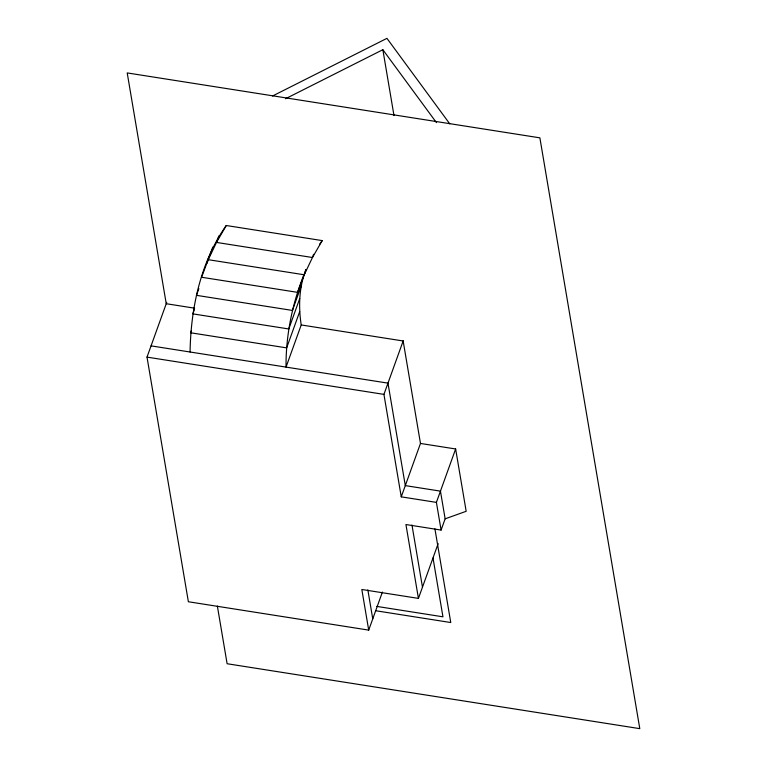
<?xml version="1.0" encoding="UTF-8"?>
<svg xmlns="http://www.w3.org/2000/svg" width="767" height="767" viewBox="0 0 767 767"><rect width="100%" height="100%" fill="white"/><g stroke="black" fill="none" stroke-linecap="round" stroke-linejoin="round"><path stroke-width="1.15" d="M303.866 274.893C292.16 304.163 285.794 335.543 286.033 367.105L301.22 324.949C298.334 306.493 299.082 287.098 305.899 269.553M190.072 352.015C190.782 308.018 200.599 261.911 226.255 225.508L322.217 240.598L312.457 257.511L304.231 274.778L297.577 292.352L201.616 277.251L212.823 247.041M207.195 263.129L208.298 258.7M382.397 592.086L368.706 630.11L188.375 601.75L147.015 357.115L166.727 302.351M198.864 288.67L196.457 295.333L292.419 310.434L301.22 285.976M218.825 235.948L216.495 242.42L208.269 259.687L304.231 274.778L306.129 269.514M194.435 309.369L192.814 313.866L288.775 328.966L299.705 298.612M191.472 330.587L190.686 332.782L286.647 347.882L299.696 311.623M313.617 254.28L312.457 257.511L216.495 242.42L226.255 225.508M368.706 630.11L361.832 589.497L418.427 598.394L405.935 524.542L441.092 530.074L436.404 502.385L401.256 496.853L383.931 394.382L403.241 340.73M401.256 496.853L420.479 443.451L403.154 340.979L301.22 324.949M436.404 502.385L455.636 448.973L420.479 443.451M441.092 530.074L445.138 518.828L440.45 491.139L405.302 485.607L387.977 383.136L151.061 345.869M418.427 598.394L438.149 543.63M319.513 244.395L322.217 240.598M272.534 96L386.942 38.35L449.769 123.842M285.525 98.742L382.848 49.711L436.442 122.624M445.138 518.828L466.173 511.292L455.636 448.973M194.617 308.181L166.238 303.713L127.207 72.923L539.882 137.839L639.793 728.65L227.118 663.733L217.358 606.045M147.015 357.115L383.931 394.382M376.674 606.39L442.952 616.812L433.01 558.002M375.533 610.705L450.766 622.536L434.918 528.837M382.848 49.711L393.989 115.568M411.965 525.021L422.473 587.158M367.844 589.861L372.752 618.873"/></g></svg>
